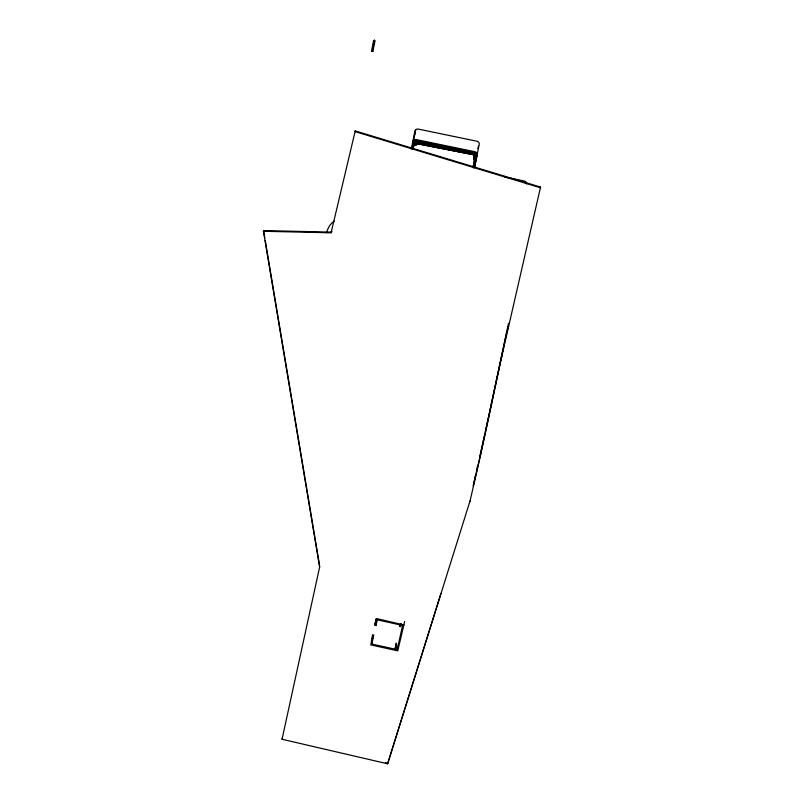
<?xml version="1.0" encoding="UTF-8"?>
<svg xmlns="http://www.w3.org/2000/svg" width="804" height="804" viewBox="0 0 804 804"><rect width="100%" height="100%" fill="white"/><g stroke="black" fill="none" stroke-linecap="round" stroke-linejoin="round"><path stroke-width="1.21" d="M372.604 634.657L370.785 644.909L397.749 650.848L403.849 624.929L376.875 618.628L376.182 619.05L374.845 625.07L375.981 625.321L377.207 619.834L402.593 625.432L397.196 649.632L371.81 644.034L372.523 640.386M263.451 231.281L263.581 230.587L331.218 232.115L331.087 232.798L263.451 231.281L319.62 567.162M355.237 130.921L355.097 131.615L540.419 187.764L540.549 187.071L355.237 130.921L331.087 232.798M371.508 51.225L373.558 40.733L374.362 40.2L374.925 41.014L372.865 51.506L371.508 51.225L372.302 50.692L374.362 40.2M470.069 500.842L387.618 763.8L282.043 739.258L282.184 738.574M412.161 147.514C413.346 148.237 412.05 142.529 413.668 139.886M414.07 137.816L415.336 131.404M412.301 147.665L413.658 140.449M414.08 138.278L414.532 135.715M414.844 134.379L415.799 129.534M412.492 147.705L413.447 142.841M413.015 145.624L413.547 142.951M374.845 625.07L376.041 618.979M371.81 644.034L373.749 634.909M375.981 625.321L376.694 621.663M475.264 160.941L475.857 157.946M475.445 160.87L476.551 154.981M475.546 160.7L476.732 154.639M477.928 148.579L478.4 146.157M396.543 644.396L395.357 648.205L396.151 643.059M395.357 648.205L396.191 644.024M395.548 648.245L396.382 644.064M395.729 648.175L396.523 644.205M401.116 623.743L400.382 626.577L400.503 623.793M400.05 626.386L400.523 623.984M400.191 626.537L400.663 624.125M400.382 626.577L400.854 624.165M397.196 649.632L397.91 645.984M403.849 625.15L404.563 621.492M387.618 763.8L440.914 593.573M474.35 480.531L473.265 486.048L480.239 455.848M474.782 478.33L475.214 476.129M506.982 332.595L508.058 327.077M473.908 166.599L475.114 162.066L473.928 167.795M474.048 166.629L475.104 162.076M411.326 148.931L414.904 131.152A2.844 2.713 11.1 0 1 418.201 129.072L477.003 141.253A2.844 2.713 11.1 0 1 479.244 144.449L474.42 167.574M412.201 148.559L413.598 141.805A2.07 1.97 11.1 0 1 416.03 140.298L474.792 152.469A2.07 1.97 11.1 0 1 476.42 154.82L473.888 166.961M419.688 142.067L430.361 145.474M441.145 147.715L430.502 144.167L441.084 147.785M441.255 146.529L451.989 149.815M452.039 148.77L462.712 152.177M462.823 151.001L473.556 154.288L462.973 150.67M474.651 167.121L477.184 154.951A2.844 2.713 11.1 0 0 474.943 151.745L416.14 139.564A2.844 2.713 11.1 0 0 412.844 141.655M413.99 143.082L474.873 155.082L475.074 154.237L413.819 142.238L413.99 143.082L474.913 154.921L475.867 156.911M473.445 166.559L476.089 155.765L475.144 153.775L414.16 141.775L475.104 153.936L475.295 153.102L414.05 141.092L412.422 148.207M489.194 413.859L494.43 389.297M494.952 386.835L503.334 347.529M487.244 424.502L501.776 356.252M412.673 149.152L414.432 141.735M282.043 739.258L319.751 566.478M484.782 434.049L479.717 456.702M485.304 431.668L488.932 415.045M480.501 454.652L506.55 333.308M480.229 456.551L487.375 423.819M412.573 149.031L414.211 141.524L475.194 153.524L476.36 155.815L473.717 166.609M375.981 620.939L376.171 620.095M412.482 148.579L414.08 141.092L475.204 153.514L476.139 155.514M503.595 346.303L508.5 323.389M501.646 356.936L540.549 187.071M476.43 471.074L477.526 466.28M469.938 501.525L480.36 455.868M474.883 155.082L475.656 156.82M475.063 154.247L476.189 156.71M475.104 153.936L475.908 155.514L473.234 166.468M475.295 153.102L476.41 155.564M473.164 166.378L475.616 156.72M473.767 166.358L476.119 156.76M473.727 167.745L476.692 155.755L475.264 153.252L414.05 141.253M473.827 167.684L476.4 156.8M412.552 146.067L419.688 143.042L412.834 146.348M400.03 626.195L400.663 626.336M476.47 156.901L475.033 154.398L413.829 142.398M473.536 153.152L474.792 163.192L473.757 153.092M474.471 163.202L473.616 153.112M412.573 146.197L419.688 143.042M412.653 146.318L419.718 143.182M415.899 141.022L415.497 141.001A1.296 1.236 11.1 0 0 415.135 141.082M413.869 142.66L474.983 154.659L476.139 156.961M413.98 142.67L474.973 154.669L475.918 156.659M373.558 40.733L374.925 41.014M504.761 176.991L524.248 181.031A3.105 2.955 11.1 0 1 526.7 183.955M371.89 638.306L373.026 638.557M385.327 762.554L387.749 763.117M462.853 150.871L473.556 154.288M462.833 151.092L473.435 154.489M452.19 148.438L462.802 151.916M452.069 148.629L462.772 152.056M452.049 148.861L462.652 152.247M441.346 146.268L452.019 149.685M430.562 144.037L441.225 147.454M430.502 144.167L441.205 147.584M419.768 141.805L430.441 145.212M419.718 141.926L430.421 145.353M372.302 50.692L372.865 51.506M263.581 230.587L264.817 238.014M265.24 240.486L319.55 565.252M395.829 648.014L395.226 648.064M473.878 153.092L474.903 163.172M331.087 232.406A19.527 18.623 11.1 0 1 332.062 231.663M326.756 232.788A19.527 18.623 11.1 0 1 334.122 221.17M475.656 154.187A1.296 1.236 11.1 0 1 475.656 154.69M413.467 142.499A2.07 1.97 11.1 0 1 415.889 140.981L474.661 153.162A2.07 1.97 11.1 0 1 476.28 155.514"/></g></svg>
